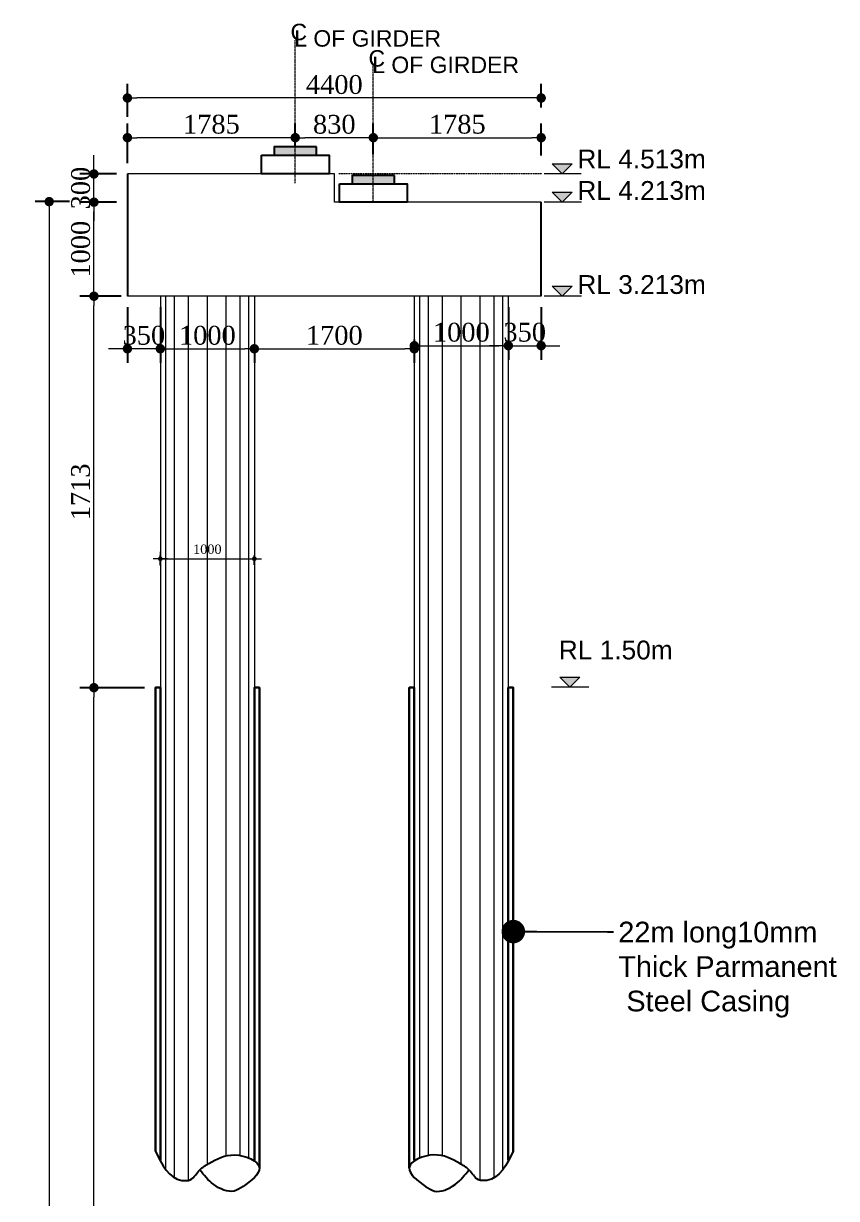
# Model space of a CAD drawing. Header units: millimetres. Extents: x -452357 to 35267, y 81803 to 461763.
# Drawn here: x -263788 to -255142, y 292530 to 305025 of the extents above; entities that cross this region are included whole.
import ezdxf

# ---------------------------------------------------------------- set-up
doc = ezdxf.new("R2010")
doc.units = ezdxf.units.MM
doc.header["$PDMODE"] = 2
doc.linetypes.add('CENTER', pattern=[2, 1.25, -0.25, 0.25, -0.25])
doc.linetypes.add('HIDDEN', pattern=[9.525, 6.35, -3.175])
doc.layers.get('Defpoints').update_dxf_attribs({"lineweight": 13})
for name, color, linetype, lineweight in [('Center Line', 34, 'Continuous', 15), ('dim', 96, 'Continuous', 25), ('Dimision', 96, 'Continuous', 18), ('hatch', 65, 'Continuous', 15), ('hatch nok', 253, 'Continuous', 5), ('Pile', 11, 'Continuous', 15), ('Steel Casing', 70, 'Continuous', 30), ('Text', 7, 'Continuous', 15)]:
    doc.layers.add(name, color=color, linetype=linetype, lineweight=lineweight)
doc.layers.add('Pire Line', color=11, linetype='Continuous')
doc.styles.add('ROMANS', font='arial.ttf', dxfattribs={"height": 200})
doc.styles.get("Standard").update_dxf_attribs({"font": 'times.ttf'})
doc.dimstyles.new('dim_75', dxfattribs={"dimscale": 0, "dimtxt": 100, "dimasz": 1.25, "dimexe": 35, "dimexo": 35, "dimgap": 50, "dimtad": 1, "dimdec": 0, "dimtxsty": 'Standard', "dimblk": 'D_TIC', "dimcen": 52.5, "dimclrd": 256, "dimclre": 256, "dimclrt": 256, "dimadec": 0, "dimazin": 0, "dimtfac": 1, "dimtdec": 0, "dimtix": 1, "dimtmove": 0, "dimatfit": 3, "dimldrblk": 'DOT', "dimfxl": 35, "dimfxlon": 1, "dimlwd": -1, "dimarcsym": 0})
doc.dimstyles.new('ISO-25', dxfattribs={"dimtxt": 175, "dimasz": 100, "dimexe": 65, "dimexo": 115.625, "dimgap": 40, "dimtad": 1, "dimtoh": 1, "dimdec": 0, "dimtxsty": 'Standard', "dimblk": 'DOT', "dimcen": 300, "dimclrd": 256, "dimclre": 256, "dimclrt": 256, "dimadec": 0, "dimazin": 0, "dimtfac": 1, "dimtdec": 0, "dimtix": 1, "dimtmove": 0, "dimatfit": 3, "dimldrblk": 'DOT', "dimfxl": 75, "dimlwd": -1, "dimarcsym": 0})

# ---------------------------------------------------------------- blocks, each defined once
blk = doc.blocks.new('_Dot')
at = {"color": 0, "linetype": 'ByBlock', "lineweight": -2}
blk.add_line((-0.5, 0), (-1, 0), dxfattribs=at)
at = {"color": 0, "linetype": 'ByBlock', "const_width": 0.5}
blk.add_lwpolyline([(-0.25, 0, 1), (0.25, 0, 1)], format="xyb", close=True, dxfattribs=at)
blk = doc.blocks.new('*D401')
at = {"layer": 'Defpoints', "color": 0, "ltscale": 3, "transparency": 16777216}
for p in [(-263039, 303125), (-262683, 303125), (-262633, 302125)]:
    blk.add_point(p, dxfattribs=at)
at = {"layer": 'Dimision', "color": 1, "lineweight": -2, "ltscale": 3, "transparency": 16777216}
for p, q in [((-262798, 303125), (-263189, 303125)), ((-262748, 302125), (-263189, 302125))]:
    blk.add_line(p, q, dxfattribs=at)
at = {"layer": 'Dimision', "ltscale": 3, "transparency": 16777216}
blk.add_line((-263039, 302225), (-263039, 303025), dxfattribs=at)
at = {"layer": 'Dimision', "ltscale": 3, "transparency": 16777216, "xscale": 100, "yscale": 100, "zscale": 100}
for p, rotation in [((-263039, 303125), 90), ((-263039, 302125), 270)]:
    blk.add_blockref('_Dot', p, dxfattribs=dict(at, rotation=rotation))
at = {"layer": 'Dimision', "ltscale": 3, "transparency": 16777216, "insert": (-263180, 302625), "char_height": 200, "attachment_point": 5, "rotation": 90}
blk.add_mtext('1000', dxfattribs=at)
blk = doc.blocks.new('*D402')
at = {"layer": 'Defpoints', "color": 0, "ltscale": 3, "transparency": 16777216}
for p in [(-263039, 297962), (-262753, 297962), (-262536, 286962)]:
    blk.add_point(p, dxfattribs=at)
at = {"layer": 'Dimision', "color": 1, "lineweight": -2, "ltscale": 3, "transparency": 16777216}
for p, q in [((-262869, 297962), (-263189, 297962)), ((-262652, 286962), (-263189, 286962))]:
    blk.add_line(p, q, dxfattribs=at)
at = {"layer": 'Dimision', "ltscale": 3, "transparency": 16777216}
blk.add_line((-263039, 287062), (-263039, 297862), dxfattribs=at)
at = {"layer": 'Dimision', "ltscale": 3, "transparency": 16777216, "xscale": 100, "yscale": 100, "zscale": 100}
for p, rotation in [((-263039, 297962), 90), ((-263039, 286962), 270)]:
    blk.add_blockref('_Dot', p, dxfattribs=dict(at, rotation=rotation))
at = {"layer": 'Dimision', "ltscale": 3, "transparency": 16777216, "insert": (-263180, 292001), "char_height": 200, "attachment_point": 5, "rotation": 90}
blk.add_mtext('22000', dxfattribs=at)
blk = doc.blocks.new('*D404')
at = {"layer": 'Defpoints', "color": 0, "ltscale": 3, "transparency": 16777216}
for p in [(-262683, 303811), (-260898, 303612), (-262683, 303425)]:
    blk.add_point(p, dxfattribs=at)
at = {"layer": 'Dimision', "color": 1, "lineweight": -2, "ltscale": 3, "transparency": 16777216}
for p, q in [((-262683, 303541), (-262683, 303961)), ((-260898, 303728), (-260898, 303961))]:
    blk.add_line(p, q, dxfattribs=at)
at = {"layer": 'Dimision', "ltscale": 3, "transparency": 16777216}
blk.add_line((-260998, 303811), (-262583, 303811), dxfattribs=at)
at = {"layer": 'Dimision', "ltscale": 3, "transparency": 16777216, "xscale": 100, "yscale": 100, "zscale": 100, "rotation": 180}
blk.add_blockref('_Dot', (-262683, 303811), dxfattribs=at)
at = {"layer": 'Dimision', "ltscale": 3, "transparency": 16777216, "xscale": 100, "yscale": 100, "zscale": 100}
blk.add_blockref('_Dot', (-260898, 303811), dxfattribs=at)
at = {"layer": 'Dimision', "ltscale": 3, "transparency": 16777216, "insert": (-261790, 303953), "char_height": 200, "attachment_point": 5}
blk.add_mtext('1785', dxfattribs=at)
blk = doc.blocks.new('*D405')
at = {"layer": 'Defpoints', "color": 0, "ltscale": 3, "transparency": 16777216}
for p in [(-262683, 304233), (-262683, 303917), (-258283, 304015)]:
    blk.add_point(p, dxfattribs=at)
at = {"layer": 'Dimision', "color": 1, "lineweight": -2, "ltscale": 3, "transparency": 16777216}
for p, q in [((-262683, 304032), (-262683, 304383)), ((-258283, 304131), (-258283, 304383))]:
    blk.add_line(p, q, dxfattribs=at)
at = {"layer": 'Dimision', "ltscale": 3, "transparency": 16777216}
blk.add_line((-258383, 304233), (-262583, 304233), dxfattribs=at)
at = {"layer": 'Dimision', "ltscale": 3, "transparency": 16777216, "xscale": 100, "yscale": 100, "zscale": 100, "rotation": 180}
blk.add_blockref('_Dot', (-262683, 304233), dxfattribs=at)
at = {"layer": 'Dimision', "ltscale": 3, "transparency": 16777216, "xscale": 100, "yscale": 100, "zscale": 100}
blk.add_blockref('_Dot', (-258283, 304233), dxfattribs=at)
at = {"layer": 'Dimision', "ltscale": 3, "transparency": 16777216, "insert": (-260483, 304375), "char_height": 200, "attachment_point": 5}
blk.add_mtext('4400', dxfattribs=at)
blk = doc.blocks.new('*D406')
at = {"layer": 'Defpoints', "color": 0, "ltscale": 3, "transparency": 16777216}
for p in [(-258283, 303811), (-260068, 303522), (-258283, 303505)]:
    blk.add_point(p, dxfattribs=at)
at = {"layer": 'Dimision', "color": 1, "lineweight": -2, "ltscale": 3, "transparency": 16777216}
for p, q in [((-260068, 303637), (-260068, 303961)), ((-258283, 303621), (-258283, 303961))]:
    blk.add_line(p, q, dxfattribs=at)
at = {"layer": 'Dimision', "ltscale": 3, "transparency": 16777216}
blk.add_line((-259968, 303811), (-258383, 303811), dxfattribs=at)
at = {"layer": 'Dimision', "ltscale": 3, "transparency": 16777216, "xscale": 100, "yscale": 100, "zscale": 100, "rotation": 180}
blk.add_blockref('_Dot', (-260068, 303811), dxfattribs=at)
at = {"layer": 'Dimision', "ltscale": 3, "transparency": 16777216, "xscale": 100, "yscale": 100, "zscale": 100}
blk.add_blockref('_Dot', (-258283, 303811), dxfattribs=at)
at = {"layer": 'Dimision', "ltscale": 3, "transparency": 16777216, "insert": (-259175, 303953), "char_height": 200, "attachment_point": 5}
blk.add_mtext('1785', dxfattribs=at)
blk = doc.blocks.new('*D407')
at = {"layer": 'Defpoints', "color": 0, "ltscale": 3, "transparency": 16777216}
for p in [(-260898, 303811), (-260898, 303699), (-260068, 303606)]:
    blk.add_point(p, dxfattribs=at)
at = {"layer": 'Dimision', "color": 1, "lineweight": -2, "ltscale": 3, "transparency": 16777216}
for p, q in [((-260898, 303815), (-260898, 303961)), ((-260068, 303721), (-260068, 303961))]:
    blk.add_line(p, q, dxfattribs=at)
at = {"layer": 'Dimision', "ltscale": 3, "transparency": 16777216}
blk.add_line((-260168, 303811), (-260798, 303811), dxfattribs=at)
at = {"layer": 'Dimision', "ltscale": 3, "transparency": 16777216, "xscale": 100, "yscale": 100, "zscale": 100, "rotation": 180}
blk.add_blockref('_Dot', (-260898, 303811), dxfattribs=at)
at = {"layer": 'Dimision', "ltscale": 3, "transparency": 16777216, "xscale": 100, "yscale": 100, "zscale": 100}
blk.add_blockref('_Dot', (-260068, 303811), dxfattribs=at)
at = {"layer": 'Dimision', "ltscale": 3, "transparency": 16777216, "insert": (-260483, 303952), "char_height": 200, "attachment_point": 5}
blk.add_mtext('830', dxfattribs=at)
blk = doc.blocks.new('*D408')
at = {"layer": 'Defpoints', "color": 0, "ltscale": 0.25, "transparency": 16777216}
for p in [(-263039, 302125), (-262683, 302125), (-262386, 297962)]:
    blk.add_point(p, dxfattribs=at)
at = {"layer": 'Dimision', "color": 1, "lineweight": -2, "ltscale": 0.25, "transparency": 16777216}
for p, q in [((-262798, 302125), (-263189, 302125)), ((-262502, 297962), (-263189, 297962))]:
    blk.add_line(p, q, dxfattribs=at)
at = {"layer": 'Dimision', "ltscale": 0.25, "transparency": 16777216}
blk.add_line((-263039, 298062), (-263039, 302025), dxfattribs=at)
at = {"layer": 'Dimision', "ltscale": 0.25, "transparency": 16777216, "xscale": 100, "yscale": 100, "zscale": 100}
for p, rotation in [((-263039, 302125), 90), ((-263039, 297962), 270)]:
    blk.add_blockref('_Dot', p, dxfattribs=dict(at, rotation=rotation))
at = {"layer": 'Dimision', "ltscale": 0.25, "transparency": 16777216, "insert": (-263181, 300044), "char_height": 200, "attachment_point": 5, "rotation": 90}
blk.add_mtext('1713', dxfattribs=at)
blk = doc.blocks.new('*D421')
at = {"layer": 'Defpoints', "color": 0, "ltscale": 3, "transparency": 16777216}
for p in [(-258632, 302125), (-258283, 302125), (-258283, 301599)]:
    blk.add_point(p, dxfattribs=at)
at = {"layer": 'Dimision', "color": 1, "lineweight": -2, "ltscale": 3, "transparency": 16777216}
for p, q in [((-258632, 302010), (-258632, 301449)), ((-258283, 302010), (-258283, 301449))]:
    blk.add_line(p, q, dxfattribs=at)
at = {"layer": 'Dimision', "ltscale": 3, "transparency": 16777216}
for p, q in [((-258732, 301599), (-258832, 301599)), ((-258632, 301599), (-258283, 301599)), ((-258183, 301599), (-258083, 301599))]:
    blk.add_line(p, q, dxfattribs=at)
at = {"layer": 'Dimision', "ltscale": 3, "transparency": 16777216, "xscale": 100, "yscale": 100, "zscale": 100}
blk.add_blockref('_Dot', (-258632, 301599), dxfattribs=at)
at = {"layer": 'Dimision', "ltscale": 3, "transparency": 16777216, "xscale": 100, "yscale": 100, "zscale": 100, "rotation": 180}
blk.add_blockref('_Dot', (-258283, 301599), dxfattribs=at)
at = {"layer": 'Dimision', "ltscale": 3, "transparency": 16777216, "insert": (-258458, 301741), "char_height": 200, "attachment_point": 5}
blk.add_mtext('350', dxfattribs=at)
blk = doc.blocks.new('*D339')
at = {"layer": 'Defpoints', "color": 0, "ltscale": 3, "transparency": 16777216}
for p in [(-262683, 302125), (-262333, 302125), (-262683, 301566)]:
    blk.add_point(p, dxfattribs=at)
at = {"layer": 'Dimision', "color": 1, "lineweight": -2, "ltscale": 3, "transparency": 16777216}
for p, q in [((-262683, 302010), (-262683, 301416)), ((-262333, 302010), (-262333, 301416))]:
    blk.add_line(p, q, dxfattribs=at)
at = {"layer": 'Dimision', "ltscale": 3, "transparency": 16777216}
for p, q in [((-262783, 301566), (-262883, 301566)), ((-262333, 301566), (-262683, 301566)), ((-262233, 301566), (-262133, 301566))]:
    blk.add_line(p, q, dxfattribs=at)
at = {"layer": 'Dimision', "ltscale": 3, "transparency": 16777216, "xscale": 100, "yscale": 100, "zscale": 100}
blk.add_blockref('_Dot', (-262683, 301566), dxfattribs=at)
at = {"layer": 'Dimision', "ltscale": 3, "transparency": 16777216, "xscale": 100, "yscale": 100, "zscale": 100, "rotation": 180}
blk.add_blockref('_Dot', (-262333, 301566), dxfattribs=at)
at = {"layer": 'Dimision', "ltscale": 3, "transparency": 16777216, "insert": (-262508, 301708), "char_height": 200, "attachment_point": 5}
blk.add_mtext('350', dxfattribs=at)
blk = doc.blocks.new('*D368')
at = {"layer": 'Defpoints', "color": 0, "ltscale": 0.25, "transparency": 16777216}
for p in [(-263183, 303131), (-263515, 276885), (-262333, 276885)]:
    blk.add_point(p, dxfattribs=at)
at = {"layer": 'Dimision', "color": 1, "lineweight": -2, "ltscale": 0.25, "transparency": 16777216}
for p, q in [((-263298, 303131), (-263665, 303131)), ((-262448, 276885), (-263665, 276885))]:
    blk.add_line(p, q, dxfattribs=at)
at = {"layer": 'Dimision', "ltscale": 0.25, "transparency": 16777216}
blk.add_line((-263515, 303031), (-263515, 276985), dxfattribs=at)
at = {"layer": 'Dimision', "ltscale": 0.25, "transparency": 16777216, "xscale": 100, "yscale": 100, "zscale": 100}
for p, rotation in [((-263515, 303131), 90), ((-263515, 276885), 270)]:
    blk.add_blockref('_Dot', p, dxfattribs=dict(at, rotation=rotation))
at = {"layer": 'Dimision', "ltscale": 0.25, "transparency": 16777216, "insert": (-263657, 290008), "char_height": 200, "attachment_point": 5, "rotation": 90}
blk.add_mtext('56450', dxfattribs=at)
blk = doc.blocks.new('*D426')
at = {"layer": 'Defpoints', "color": 0, "ltscale": 0.25, "transparency": 16777216}
for p in [(-263039, 303425), (-262683, 303425), (-262683, 303125)]:
    blk.add_point(p, dxfattribs=at)
at = {"layer": 'Dimision', "ltscale": 0.25, "transparency": 16777216}
for p, q in [((-263039, 303525), (-263039, 303625)), ((-263039, 303125), (-263039, 303425)), ((-263039, 303025), (-263039, 302925))]:
    blk.add_line(p, q, dxfattribs=at)
at = {"layer": 'Dimision', "color": 1, "lineweight": -2, "ltscale": 0.25, "transparency": 16777216}
for p, q in [((-262798, 303425), (-263189, 303425)), ((-262798, 303125), (-263189, 303125))]:
    blk.add_line(p, q, dxfattribs=at)
at = {"layer": 'Dimision', "ltscale": 0.25, "transparency": 16777216, "xscale": 100, "yscale": 100, "zscale": 100}
for p, rotation in [((-263039, 303425), 270), ((-263039, 303125), 90)]:
    blk.add_blockref('_Dot', p, dxfattribs=dict(at, rotation=rotation))
at = {"layer": 'Dimision', "ltscale": 0.25, "transparency": 16777216, "insert": (-263180, 303275), "char_height": 200, "attachment_point": 5, "rotation": 90}
blk.add_mtext('300', dxfattribs=at)
blk = doc.blocks.new('*D447')
at = {"layer": 'Defpoints', "color": 0, "ltscale": 0.25, "transparency": 16777216}
for p in [(-262333, 302125), (-261333, 301695), (-261333, 301566)]:
    blk.add_point(p, dxfattribs=at)
at = {"layer": 'Dimision', "color": 1, "lineweight": -2, "ltscale": 0.25, "transparency": 16777216}
for p, q in [((-262333, 302010), (-262333, 301416)), ((-261333, 301580), (-261333, 301416))]:
    blk.add_line(p, q, dxfattribs=at)
at = {"layer": 'Dimision', "ltscale": 0.25, "transparency": 16777216}
blk.add_line((-262233, 301566), (-261433, 301566), dxfattribs=at)
at = {"layer": 'Dimision', "ltscale": 0.25, "transparency": 16777216, "xscale": 100, "yscale": 100, "zscale": 100, "rotation": 180}
blk.add_blockref('_Dot', (-262333, 301566), dxfattribs=at)
at = {"layer": 'Dimision', "ltscale": 0.25, "transparency": 16777216, "xscale": 100, "yscale": 100, "zscale": 100}
blk.add_blockref('_Dot', (-261333, 301566), dxfattribs=at)
at = {"layer": 'Dimision', "ltscale": 0.25, "transparency": 16777216, "insert": (-261833, 301708), "char_height": 200, "attachment_point": 5}
blk.add_mtext('1000', dxfattribs=at)
blk = doc.blocks.new('*D448')
at = {"layer": 'Defpoints', "color": 0, "ltscale": 0.25, "transparency": 16777216}
for p in [(-259632, 301782), (-261333, 301695), (-259632, 301566)]:
    blk.add_point(p, dxfattribs=at)
at = {"layer": 'Dimision', "color": 1, "lineweight": -2, "ltscale": 0.25, "transparency": 16777216}
for p, q in [((-259632, 301666), (-259632, 301416)), ((-261333, 301580), (-261333, 301416))]:
    blk.add_line(p, q, dxfattribs=at)
at = {"layer": 'Dimision', "ltscale": 0.25, "transparency": 16777216}
blk.add_line((-261233, 301566), (-259732, 301566), dxfattribs=at)
at = {"layer": 'Dimision', "ltscale": 0.25, "transparency": 16777216, "xscale": 100, "yscale": 100, "zscale": 100, "rotation": 180}
blk.add_blockref('_Dot', (-261333, 301566), dxfattribs=at)
at = {"layer": 'Dimision', "ltscale": 0.25, "transparency": 16777216, "xscale": 100, "yscale": 100, "zscale": 100}
blk.add_blockref('_Dot', (-259632, 301566), dxfattribs=at)
at = {"layer": 'Dimision', "ltscale": 0.25, "transparency": 16777216, "insert": (-260483, 301708), "char_height": 200, "attachment_point": 5}
blk.add_mtext('1700', dxfattribs=at)
blk = doc.blocks.new('*D449')
at = {"layer": 'Defpoints', "color": 0, "ltscale": 0.25, "transparency": 16777216}
for p in [(-259632, 301782), (-258632, 301841), (-258632, 301599)]:
    blk.add_point(p, dxfattribs=at)
at = {"layer": 'Dimision', "color": 1, "lineweight": -2, "ltscale": 0.25, "transparency": 16777216}
for p, q in [((-259632, 301666), (-259632, 301449)), ((-258632, 301726), (-258632, 301449))]:
    blk.add_line(p, q, dxfattribs=at)
at = {"layer": 'Dimision', "ltscale": 0.25, "transparency": 16777216}
blk.add_line((-259532, 301599), (-258732, 301599), dxfattribs=at)
at = {"layer": 'Dimision', "ltscale": 0.25, "transparency": 16777216, "xscale": 100, "yscale": 100, "zscale": 100, "rotation": 180}
blk.add_blockref('_Dot', (-259632, 301599), dxfattribs=at)
at = {"layer": 'Dimision', "ltscale": 0.25, "transparency": 16777216, "xscale": 100, "yscale": 100, "zscale": 100}
blk.add_blockref('_Dot', (-258632, 301599), dxfattribs=at)
at = {"layer": 'Dimision', "ltscale": 0.25, "transparency": 16777216, "insert": (-259132, 301741), "char_height": 200, "attachment_point": 5}
blk.add_mtext('1000', dxfattribs=at)
blk = doc.blocks.new('D_TIC')
at = {"layer": 'Dimision', "ltscale": 5}
for p, q in [((-60, 0), (60, 0)), ((0, 60), (0, -60))]:
    blk.add_line(p, q, dxfattribs=at)
at = {"layer": 'Dimision', "ltscale": 5, "const_width": 20}
blk.add_lwpolyline([(-10, 0, 1), (10, 0, 1)], format="xyb", close=True, dxfattribs=at)
blk = doc.blocks.new('*D823')
at = {"layer": 'Defpoints', "color": 0, "ltscale": 3, "transparency": 16777216}
for p in [(-261333, 299333), (-262333, 298720), (-261333, 298720)]:
    blk.add_point(p, dxfattribs=at)
at = {"layer": 'hatch', "linetype": 'Continuous', "lineweight": -2, "ltscale": 3, "transparency": 16777216}
for p, q in [((-262333, 299270), (-262333, 299368)), ((-261333, 299270), (-261333, 299368))]:
    blk.add_line(p, q, dxfattribs=at)
at = {"layer": 'hatch', "linetype": 'Continuous', "ltscale": 3, "transparency": 16777216}
blk.add_line((-262331, 299333), (-261334, 299333), dxfattribs=at)
at = {"layer": 'hatch', "ltscale": 3, "transparency": 16777216, "xscale": 1.25, "yscale": 1.25, "zscale": 1.25, "rotation": 180}
blk.add_blockref('D_TIC', (-262333, 299333), dxfattribs=at)
at = {"layer": 'hatch', "ltscale": 3, "transparency": 16777216, "xscale": 1.25, "yscale": 1.25, "zscale": 1.25}
blk.add_blockref('D_TIC', (-261333, 299333), dxfattribs=at)
at = {"layer": 'hatch', "ltscale": 3, "transparency": 16777216, "insert": (-261833, 299434), "char_height": 100, "attachment_point": 5}
blk.add_mtext('1000', dxfattribs=at)

msp = doc.modelspace()

# ---------------------------------------------------------------- hatches: boundary and pattern name
at = {"layer": 'Dimision', "ltscale": 5}
for points in [[(-258165.1, 303531.5), (-257953, 303531.5), (-258059.1, 303425.5)], [(-258165.1, 303231.5), (-257953, 303231.5), (-258059, 303125.5)], [(-258165.1, 302231.5), (-257953, 302231.5), (-258059, 302125.5)], [(-258084.7, 298074.2), (-257872.6, 298074.2), (-257978.6, 297968.2)]]:
    msp.add_hatch(color=256, dxfattribs=at).paths.add_polyline_path(points)
at = {"layer": 'Pire Line', "ltscale": 3}
h = msp.add_hatch(color=256, dxfattribs=at)
h.paths.add_polyline_path([(-260672.5, 303713.5), (-260897.5, 303713.5), (-260897.5, 303623.5), (-260672.5, 303623.5)])
h.paths.add_polyline_path([(-260897.5, 303713.5), (-261122.5, 303713.5), (-261122.5, 303623.5), (-260897.5, 303623.5)])
h = msp.add_hatch(color=256, dxfattribs=at)
h.paths.add_polyline_path([(-259843, 303409.5), (-260068, 303409.5), (-260068, 303319.5), (-259843, 303319.5)])
h.paths.add_polyline_path([(-260068, 303409.5), (-260293, 303409.5), (-260293, 303319.5), (-260068, 303319.5)])

# ---------------------------------------------------------------- linework, layer by layer
at = {"layer": 'Center Line', "linetype": 'CENTER'}
for p, q in [((-260897.5, 303327.8), (-260897.5, 304855.3)), ((-260068, 303125.5), (-260068, 304574.4))]:
    msp.add_line(p, q, dxfattribs=at)
at = {"layer": 'dim', "ltscale": 30}
for points in [[(-262385.9, 293032), (-262104.2, 292722.2), (-262014.3, 292729.6), (-261913.1, 292835.6), (-261815.7, 292901.5), (-261541.5, 292993.2), (-261279.2, 292855.9), (-261453.2, 292657.2), (-261546.8, 292609.4), (-261765.8, 292678.1), (-261913.1, 292835.6)], [(-258579.1, 293032), (-258860.9, 292722.2), (-258950.8, 292729.6), (-259051.9, 292835.6), (-259149.3, 292901.5), (-259423.5, 292993.2), (-259685.9, 292855.9), (-259511.8, 292657.2), (-259418.3, 292609.4), (-259199.2, 292678.1), (-259051.9, 292835.6)]]:
    msp.add_spline(points, degree=3, dxfattribs=at)
at = {"layer": 'Dimision', "ltscale": 5}
for p, q in [((-257855.9, 303425.5), (-258252.7, 303425.5)), ((-257855.8, 303125.5), (-258252.7, 303125.5)), ((-257855.8, 302125.5), (-258252.7, 302125.5)), ((-257775.4, 297968.2), (-258172.3, 297968.2))]:
    msp.add_line(p, q, dxfattribs=at)
for points in [[(-258165.1, 303531.5), (-257953, 303531.5), (-258059.1, 303425.5)], [(-258165.1, 303231.5), (-257953, 303231.5), (-258059, 303125.5)], [(-258165.1, 302231.5), (-257953, 302231.5), (-258059, 302125.5)], [(-258084.7, 298074.2), (-257872.6, 298074.2), (-257978.6, 297968.2)]]:
    msp.add_lwpolyline(points, close=True, dxfattribs=at)
at = {"layer": 'hatch', "ltscale": 3}
for p, q in [((-262273, 297962.5), (-262273, 302125.5)), ((-262182.6, 297962.5), (-262182.6, 302125.5)), ((-262182.6, 297962.5), (-262182.6, 302125.5)), ((-262032.6, 297962.5), (-262032.6, 302125.5)), ((-261832.6, 297962.5), (-261832.6, 302125.5)), ((-261832.6, 297962.5), (-261832.6, 302125.5)), ((-261832.6, 297962.5), (-261832.6, 302125.5)), ((-261832.6, 297962.5), (-261832.6, 302125.5)), ((-261632.6, 297962.5), (-261632.6, 302125.5)), ((-261482.6, 297962.5), (-261482.6, 302125.5)), ((-261482.6, 297962.5), (-261482.6, 302125.5)), ((-261392.2, 297962.5), (-261392.2, 302125.5)), ((-259572.9, 297962.5), (-259572.9, 302125.5)), ((-259482.5, 297962.5), (-259482.5, 302125.5)), ((-259482.5, 297962.5), (-259482.5, 302125.5)), ((-259332.5, 297962.5), (-259332.5, 302125.5)), ((-259132.5, 297962.5), (-259132.5, 302125.5)), ((-259132.5, 297962.5), (-259132.5, 302125.5)), ((-259132.5, 297962.5), (-259132.5, 302125.5)), ((-259132.5, 297962.5), (-259132.5, 302125.5)), ((-258932.5, 297962.5), (-258932.5, 302125.5)), ((-258782.5, 297962.5), (-258782.5, 302125.5)), ((-258782.5, 297962.5), (-258782.5, 302125.5)), ((-258692.1, 297962.5), (-258692.1, 302125.5)), ((-262273, 292848.2), (-262273, 297962.5)), ((-262182.6, 292757.5), (-262182.6, 297962.5)), ((-262182.6, 292762), (-262182.6, 297962.5)), ((-262032.6, 292720), (-262032.6, 297962.5)), ((-261832.6, 292892.2), (-261832.6, 297962.5)), ((-261832.6, 292892.2), (-261832.6, 297962.5)), ((-261832.6, 292892.2), (-261832.6, 297962.5)), ((-261832.6, 292892.2), (-261832.6, 297962.5)), ((-261632.6, 292984), (-261632.6, 297962.5)), ((-261482.6, 292986.6), (-261482.6, 297962.5)), ((-261482.6, 292986.6), (-261482.6, 297962.5)), ((-261392.2, 292960.2), (-261392.2, 297962.5)), ((-259572.9, 292960.2), (-259572.9, 297962.5)), ((-259482.5, 292986.6), (-259482.5, 297962.5)), ((-259482.5, 292986.6), (-259482.5, 297962.5)), ((-259332.5, 292984), (-259332.5, 297962.5)), ((-259132.5, 292892.2), (-259132.5, 297962.5)), ((-259132.5, 292892.2), (-259132.5, 297962.5)), ((-259132.5, 292892.2), (-259132.5, 297962.5)), ((-259132.5, 292892.2), (-259132.5, 297962.5)), ((-258932.5, 292720), (-258932.5, 297962.5)), ((-258782.5, 292757.5), (-258782.5, 297962.5)), ((-258782.5, 292762), (-258782.5, 297962.5)), ((-258692.1, 292848.2), (-258692.1, 297962.4))]:
    msp.add_line(p, q, dxfattribs=at)
at = {"layer": 'hatch nok', "linetype": 'HIDDEN', "ltscale": 0.2}
msp.add_line((-258274.4, 303425.5), (-260436.3, 303425.5), dxfattribs=at)
at = {"layer": 'Pile', "ltscale": 3}
for p, q in [((-260482.5, 303425.5), (-262682.5, 303425.5)), ((-260482.5, 303125.5), (-260482.5, 303425.5)), ((-258282.5, 303125.5), (-260482.5, 303125.5)), ((-258282.5, 302125.5), (-262682.5, 302125.5))]:
    msp.add_line(p, q, dxfattribs=at)
for points in [[(-262332.6, 302125.5), (-262332.5, 298962.5), (-262332.3, 292937.1)], [(-261332.6, 302125.5), (-261332.6, 297962.5)], [(-259632.5, 302125.5), (-259632.4, 297962.5)], [(-258632.5, 302125.5), (-258632.5, 298962.5), (-258632.8, 292937.1)], [(-261332.7, 297962.5), (-261332.8, 292937.1)], [(-259632.4, 297962.5), (-259632.2, 292937.1)]]:
    msp.add_lwpolyline(points, dxfattribs=at)
at = {"layer": 'Pire Line', "ltscale": 3}
for p, q in [((-262682.5, 303425.5), (-262682.5, 302125.5)), ((-258282.5, 302125.5), (-258282.5, 303125.5))]:
    msp.add_line(p, q, dxfattribs=at)
at = {"layer": 'Pire Line', "ltscale": 5}
for points in [[(-260672.5, 303713.5), (-261122.5, 303713.5), (-261122.5, 303623.5), (-260672.5, 303623.5)], [(-259843, 303409.5), (-260293, 303409.5), (-260293, 303319.5), (-259843, 303319.5)]]:
    msp.add_lwpolyline(points, close=True, dxfattribs=at)
at = {"layer": 'Pire Line', "ltscale": 3}
for points in [[(-261257.5, 303623.5), (-260537.5, 303623.5), (-260537.5, 303425.5), (-261257.5, 303425.5)], [(-260428, 303319.5), (-259708, 303319.5), (-259708, 303125.5), (-260428, 303125.5)]]:
    msp.add_lwpolyline(points, close=True, dxfattribs=at)
at = {"layer": 'Steel Casing', "linetype": 'Continuous', "ltscale": 0.3}
for points in [[(-262385.9, 293032), (-262386, 297962.5), (-262332.7, 297962.5), (-262332.6, 292937.7)], [(-261279.2, 292855.9), (-261279.1, 297962.5), (-261332.5, 297962.5), (-261332.5, 292937.7)], [(-259685.9, 292855.9), (-259685.9, 297962.5), (-259632.6, 297962.5), (-259632.6, 292937.7)], [(-258579.1, 293032), (-258579.1, 297962.5), (-258632.4, 297962.5), (-258632.4, 292937.7)]]:
    msp.add_lwpolyline(points, dxfattribs=at)

# ---------------------------------------------------------------- texts
at = {"layer": 'Text', "style": 'ROMANS'}
for s, p in [('RL 4.513m', (-257898.1, 303484.7)), ('RL 4.213m', (-257898, 303149.4)), ('RL 3.213m', (-257898, 302149.4)), ('RL 1.50m', (-258095.6, 298262.8))]:
    msp.add_text(s, height=200, dxfattribs=at).set_placement(p)
at = {"layer": 'Text', "attachment_point": 1, "style": 'ROMANS'}
for s, insert, char_height, width in [('C', (-260948.9, 305022.6), 175, 8235.459), ('L OF GIRDER', (-260909.5, 304954.2), 175, 8235.459), ('C', (-260119.4, 304741.7), 175, 8235.459), ('L OF GIRDER', (-260080, 304673.3), 175, 8235.459), ('22m long10mm Thick Parmanent  Steel Casing ', (-257462.7, 295473.1), 220, 2359.365)]:
    msp.add_mtext(s, dxfattribs=dict(at, insert=insert, char_height=char_height, width=width))

# ---------------------------------------------------------------- dimensions: what is measured, and where the dimension line sits
at = {"layer": 'Dimision', "ltscale": 3}
for base, p1, p2, picture, middle in [((-262682.5, 304233.3), (-258282.5, 304015.2), (-262682.5, 303916.8), '*D405', (-260482.5, 304375)), ((-260897.5, 303810.8), (-260067.6, 303605.7), (-260897.5, 303699.4), '*D407', (-260482.5, 303952.5)), ((-258282.5, 303810.8), (-260067.5, 303521.5), (-258282.5, 303505.1), '*D406', (-259175, 303952.8)), ((-258282.5, 301599.3), (-258632.5, 302125.5), (-258282.5, 302125.5), '*D421', (-258457.5, 301741.1))]:
    dim = msp.add_linear_dim(base=base, p1=p1, p2=p2, dimstyle='ISO-25', override={"dimtxt": 200, "dimexe": 150, "dimclre": 1}, dxfattribs=at)
    dim.commit()
    dim.dimension.update_dxf_attribs({"geometry": picture, "text_midpoint": middle})
for base, p1, p2, angle, picture, middle in [((-262682.5, 303810.8), (-260897.5, 303612.3), (-262682.5, 303425.5), 180, '*D404', (-261790, 303952.8)), ((-263038.5, 303125.5), (-262632.5, 302125.5), (-262682.5, 303125.5), 90, '*D401', (-263180.3, 302625.5)), ((-262682.5, 301566.3), (-262332.6, 302125.5), (-262682.5, 302125.5), 180, '*D339', (-262507.5, 301708.1))]:
    dim = msp.add_linear_dim(base=base, p1=p1, p2=p2, angle=angle, dimstyle='ISO-25', override={"dimtxt": 200, "dimexe": 150, "dimclre": 1}, dxfattribs=at)
    dim.commit()
    dim.dimension.update_dxf_attribs({"geometry": picture, "text_midpoint": middle})
at = {"layer": 'Dimision', "ltscale": 0.25}
for base, p1, p2, angle, picture, middle in [((-263038.5, 303425.5), (-262682.5, 303125.5), (-262682.5, 303425.5), 90, '*D426', (-263180.3, 303275.5)), ((-261332.6, 301566.3), (-262332.6, 302125.5), (-261332.6, 301695.5), 180, '*D447', (-261832.6, 301708.1)), ((-259632.5, 301566.3), (-261332.6, 301695.5), (-259632.5, 301781.5), 180, '*D448', (-260482.5, 301708.4)), ((-258632.5, 301599.3), (-259632.5, 301781.5), (-258632.5, 301841.5), 180, '*D449', (-259132.5, 301741.1))]:
    dim = msp.add_linear_dim(base=base, p1=p1, p2=p2, angle=angle, dimstyle='ISO-25', override={"dimtxt": 200, "dimexe": 150, "dimclre": 1, "dimtmove": 1}, dxfattribs=at)
    dim.commit()
    dim.dimension.update_dxf_attribs({"geometry": picture, "text_midpoint": middle})
for base, p1, p2, text, picture, middle in [((-263515.2, 276885.4), (-263182.5, 303131.3), (-262332.6, 276885.4), '56450', '*D368', (-263656.9, 290008.3)), ((-263038.5, 302125.5), (-262386, 297962.5), (-262682.5, 302125.5), '1713', '*D408', (-263180.6, 300044))]:
    dim = msp.add_linear_dim(base=base, p1=p1, p2=p2, angle=90, text=text, dimstyle='ISO-25', override={"dimtxt": 200, "dimexe": 150, "dimclre": 1, "dimtmove": 1}, dxfattribs=at)
    dim.commit()
    dim.dimension.update_dxf_attribs({"geometry": picture, "text_midpoint": middle})
at = {"layer": 'Dimision', "ltscale": 3}
dim = msp.add_linear_dim(base=(-263038.5, 297962.5), p1=(-262535.9, 286962.5), p2=(-262753.4, 297962.5), angle=90, text='22000', dimstyle='ISO-25', override={"dimtxt": 200, "dimexe": 150, "dimclre": 1}, dxfattribs=at)
dim.commit()
dim.dimension.update_dxf_attribs({"geometry": '*D402', "text_midpoint": (-263038.5, 292000.8), "dimtype": 160})
at = {"layer": 'hatch', "ltscale": 3}
dim = msp.add_linear_dim(base=(-261332.6, 299332.7), p1=(-262332.5, 298719.9), p2=(-261332.6, 298719.8), dimstyle='dim_75', override={"dimscale": 1, "dimfxl": 63, "dimarcsym": 2}, dxfattribs=at)
dim.commit()
dim.dimension.update_dxf_attribs({"geometry": '*D823', "text_midpoint": (-261832.6, 299433.5)})

# ---------------------------------------------------------------- leaders
at = {"ltscale": 0.25}
msp.add_leader([(-258579.2, 295368), (-257577.9, 295365.9), (-257514.4, 295365.9)], dimstyle='ISO-25', override={"dimasz": 250, "dimgap": 40, "dimtad": 0, "dimfxl": 35, "dimfxlon": 1, "dimarcsym": 2}, dxfattribs=at)

doc.saveas('drawing.dxf')
